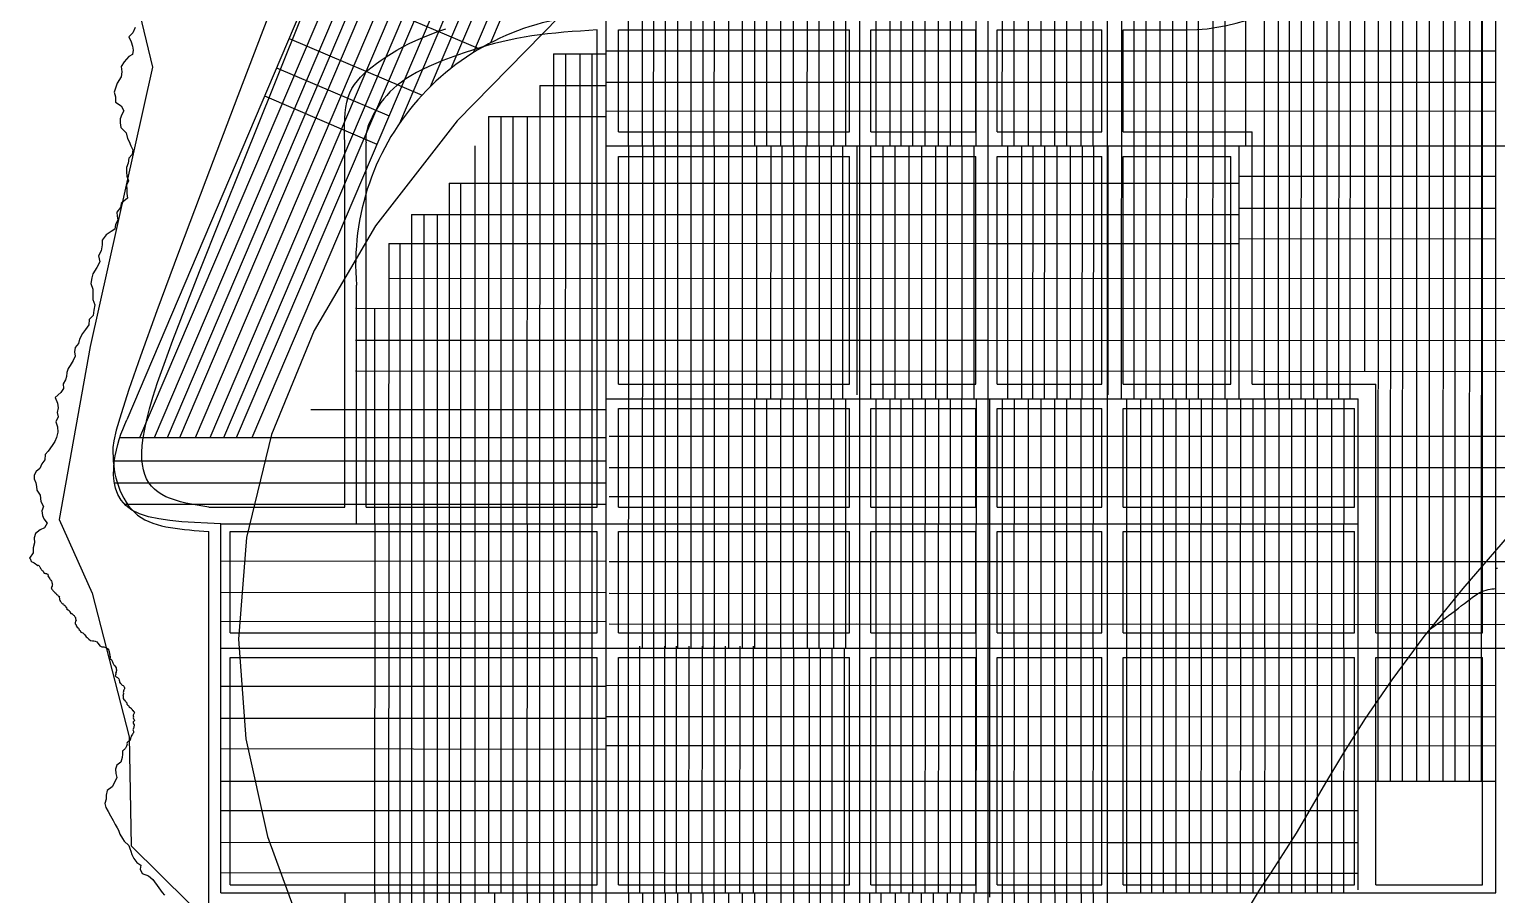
# Model space of a CAD drawing. Extents: x -15732 to 10897, y -24868 to 16165.
# Drawn here: x -9923 to -2354, y -7337 to -2876 of the extents above; entities that cross this region are included whole.
import ezdxf

# ---------------------------------------------------------------- set-up
doc = ezdxf.new("R2010")
doc.units = 0
doc.header["$MEASUREMENT"] = 0
for name, color, linetype in [('COASTLINE', 7, 'CONTINUOUS'), ('HIGHWAY', 7, 'CONTINUOUS'), ('STREETS-SPRAWL', 7, 'CONTINUOUS'), ('STREETS-SPRAWL-12M', 7, 'CONTINUOUS'), ('STREETS-SPRAWL-20M', 7, 'CONTINUOUS'), ('SUBURBS', 7, 'CONTINUOUS')]:
    doc.layers.add(name, color=color, linetype=linetype)

msp = doc.modelspace()

# ---------------------------------------------------------------- linework, layer by layer
at = {"layer": 'COASTLINE', "color": 7, "linetype": 'CONTINUOUS'}
msp.add_lwpolyline([(-9376.5, -2866.3), (-9389.3, -2894.2), (-9409.3, -2914.2), (-9397.6, -2940.4), (-9391.3, -2962.6), (-9388, -2984.3), (-9391.6, -3005.9), (-9410.4, -3016.5), (-9433.1, -3043.3), (-9449.1, -3067.9), (-9445.1, -3095.3), (-9448.7, -3121.2), (-9469.9, -3154), (-9479, -3178.8), (-9485.9, -3199.5), (-9478.9, -3224.5), (-9478.3, -3252.3), (-9449.1, -3269.8), (-9435, -3296.4), (-9446.7, -3315.8), (-9455.2, -3337.1), (-9455, -3358.5), (-9450.5, -3381.5), (-9423.2, -3409.6), (-9416.6, -3438.4), (-9408.9, -3454.4), (-9399.8, -3475.9), (-9388.5, -3497.3), (-9392.7, -3520.5), (-9410, -3539.9), (-9412.5, -3566.7), (-9421.6, -3588), (-9421.5, -3611.5), (-9420.4, -3632.8), (-9410.9, -3656.3), (-9421.5, -3679), (-9420.7, -3701.7), (-9420.9, -3723.2), (-9416.8, -3745.7), (-9435.7, -3761.3), (-9450, -3774.4), (-9452.1, -3794.7), (-9471.1, -3818.3), (-9470.1, -3839.3), (-9466.3, -3860.4), (-9477.8, -3881.9), (-9482.2, -3905.6), (-9500.4, -3918.2), (-9527.5, -3935), (-9547.4, -3963.2), (-9547.3, -3987.5), (-9553.3, -4018.2), (-9566.1, -4044.2), (-9558.7, -4074.7), (-9574.9, -4104.5), (-9595.2, -4135.9), (-9601.4, -4156.8), (-9605.4, -4186.4), (-9595.6, -4215.7), (-9596.1, -4242.2), (-9595.9, -4268.8), (-9584.6, -4296.4), (-9590.7, -4323.3), (-9593.7, -4352), (-9613.6, -4372.1), (-9616.3, -4398.9), (-9633.4, -4423.3), (-9648.5, -4444.2), (-9664, -4472.7), (-9669.3, -4496.3), (-9687.3, -4515.9), (-9690.3, -4538), (-9686.9, -4560.2), (-9697.5, -4582.5), (-9712.6, -4608.7), (-9722.1, -4625.1), (-9729, -4645.1), (-9730.5, -4664.9), (-9736.6, -4682.1), (-9747.9, -4704.3), (-9747, -4727), (-9761, -4747.7), (-9789.1, -4774.7), (-9778.5, -4803.6), (-9773.5, -4827), (-9779.7, -4850.5), (-9774.2, -4874), (-9786.1, -4899.7), (-9778.4, -4925.5), (-9775.2, -4952.2), (-9782.7, -4980.3), (-9790.8, -5000.1), (-9805.4, -5021.1), (-9825.1, -5051.1), (-9841, -5068.4), (-9843.8, -5094.5), (-9859.2, -5116.2), (-9869, -5139.3), (-9887.7, -5155.5), (-9897.9, -5173.6), (-9898.1, -5193.6), (-9888.8, -5213.9), (-9886.1, -5232.1), (-9884, -5252.1), (-9867.2, -5277.4), (-9864.4, -5310), (-9849.7, -5336.3), (-9857.8, -5358.7), (-9855.3, -5382.4), (-9849, -5400.3), (-9831.1, -5422.5), (-9844.8, -5446), (-9867.4, -5455.6), (-9891, -5474.6), (-9898.1, -5497.5), (-9895.7, -5523.4), (-9902.6, -5548.6), (-9902.6, -5574.8), (-9923, -5601.9), (-9916.4, -5607.7), (-9914.6, -5615.5), (-9909.6, -5620.4), (-9904.6, -5622.8), (-9897.6, -5626), (-9890.5, -5631.3), (-9885.3, -5635.5), (-9879.9, -5639.4), (-9876.3, -5638.9), (-9872.8, -5641.2), (-9870.1, -5644.9), (-9868.8, -5647.4), (-9867.7, -5650.6), (-9864.9, -5655.1), (-9862.4, -5659), (-9859.5, -5663), (-9856.6, -5665.3), (-9854.2, -5667.6), (-9852.4, -5670.2), (-9850.4, -5672.3), (-9850, -5674.3), (-9848.7, -5675.7), (-9847.7, -5677.4), (-9846, -5679.1), (-9843.6, -5680.1), (-9840.5, -5681.1), (-9837.8, -5681.5), (-9834.9, -5681.6), (-9832.7, -5682.4), (-9830, -5683.3), (-9828.1, -5685.9), (-9826.7, -5688.2), (-9827.1, -5693.1), (-9823.4, -5698.3), (-9821.3, -5703.5), (-9817.4, -5708.7), (-9816.3, -5712.1), (-9812.8, -5715.9), (-9808.8, -5720.7), (-9807.3, -5724.4), (-9807, -5728.3), (-9805.4, -5732.7), (-9805.3, -5736.7), (-9803.5, -5740.4), (-9805.2, -5743.6), (-9805.6, -5747.1), (-9808.6, -5751.1), (-9810.3, -5755.1), (-9808.9, -5757.7), (-9808, -5759.6), (-9806.6, -5762.2), (-9804.4, -5763.9), (-9803.3, -5765.8), (-9801.8, -5768.4), (-9799.9, -5770.5), (-9796.4, -5774.3), (-9791.4, -5779.2), (-9787, -5782.3), (-9782.3, -5788.7), (-9777.3, -5792.1), (-9776, -5795), (-9773.3, -5797.3), (-9770.1, -5798.8), (-9767.9, -5799.8), (-9768.3, -5802.6), (-9768.3, -5805.4), (-9767.4, -5808.2), (-9767.8, -5810.9), (-9767.2, -5813.7), (-9766.7, -5816.7), (-9764.5, -5819.7), (-9764, -5822.2), (-9763.2, -5824.2), (-9762, -5826.2), (-9758.9, -5829.4), (-9757.1, -5832.8), (-9755.2, -5834.5), (-9753.6, -5836.2), (-9751.6, -5837.2), (-9749, -5837.8), (-9747.3, -5840.2), (-9744.8, -5842.4), (-9740.4, -5846.5), (-9736, -5850.4), (-9734.5, -5854), (-9731, -5856.9), (-9729.9, -5860.5), (-9731.2, -5864.2), (-9723.5, -5868.9), (-9717.3, -5872.4), (-9714.8, -5879.4), (-9708.6, -5886.9), (-9704, -5887.9), (-9698.7, -5892.5), (-9694.5, -5895.7), (-9691.8, -5897.8), (-9687.9, -5904.7), (-9684.3, -5908.9), (-9684.3, -5914.9), (-9681.6, -5921.3), (-9685, -5927.2), (-9686.4, -5933.9), (-9685.8, -5939.9), (-9681.9, -5946.5), (-9680.7, -5951.6), (-9676.1, -5958.1), (-9669.9, -5963.7), (-9666.2, -5971.5), (-9661.3, -5975.7), (-9656.6, -5983.1), (-9646.9, -5986.7), (-9637, -5997.6), (-9632.7, -6003.4), (-9629.1, -6007), (-9624.6, -6011.7), (-9616.2, -6020.5), (-9606.7, -6027.4), (-9597.8, -6028.9), (-9590.7, -6028.7), (-9583, -6030.3), (-9574.1, -6034.2), (-9568.9, -6040.9), (-9562.3, -6048.5), (-9559.2, -6054.8), (-9549.4, -6059), (-9539, -6059.9), (-9530.8, -6062.2), (-9520.3, -6068.6), (-9516.7, -6072.2), (-9513.8, -6074.6), (-9514, -6078.5), (-9511.4, -6083.1), (-9510.9, -6087.2), (-9509.8, -6090.6), (-9510, -6094.9), (-9508.4, -6099), (-9509.4, -6104.2), (-9506.9, -6109.4), (-9505.8, -6114.8), (-9508.1, -6119.9), (-9502.3, -6122.4), (-9498.2, -6128.2), (-9495.5, -6132.5), (-9493.4, -6137.4), (-9493.1, -6141.1), (-9491.4, -6145.5), (-9489.6, -6149.1), (-9486.8, -6151.8), (-9481.9, -6158), (-9477.8, -6162.4), (-9474.4, -6166.8), (-9474.8, -6172.1), (-9472.9, -6177.1), (-9472.6, -6181.5), (-9475.2, -6186.5), (-9475.8, -6190.6), (-9477.7, -6195.4), (-9476.1, -6200.2), (-9478.1, -6205.1), (-9480, -6208.8), (-9475.3, -6213.8), (-9467.6, -6218.2), (-9465.3, -6220.8), (-9461.2, -6224.2), (-9460.3, -6230.4), (-9457.6, -6235.8), (-9457.3, -6241.1), (-9454.7, -6245.9), (-9451.5, -6248.7), (-9449.3, -6252.5), (-9444.7, -6257.4), (-9438.8, -6259.1), (-9435.9, -6261.8), (-9433.3, -6266.3), (-9432.7, -6270.7), (-9431.7, -6275.2), (-9434.5, -6278.5), (-9436.2, -6281.5), (-9437.5, -6285.4), (-9438.1, -6289.5), (-9438.4, -6294), (-9437.7, -6298.3), (-9438.1, -6302.3), (-9440.3, -6307.3), (-9439.4, -6312), (-9438.7, -6316.5), (-9438.7, -6321.1), (-9438.6, -6325.7), (-9436.4, -6331.4), (-9430.9, -6335.1), (-9429.6, -6337.9), (-9427.3, -6340.2), (-9424.6, -6343.5), (-9420.9, -6347.2), (-9420.8, -6351.4), (-9420.1, -6355.4), (-9416.8, -6359.1), (-9411, -6362.5), (-9407.6, -6368.9), (-9401.2, -6373), (-9398.3, -6375.6), (-9395.7, -6379.4), (-9393.3, -6382.7), (-9393.1, -6385.1), (-9388.6, -6388.1), (-9385.3, -6392.4), (-9382.3, -6394.5), (-9380.8, -6397), (-9381.9, -6401.7), (-9383.4, -6405.5), (-9387.1, -6411.4), (-9388.2, -6415.6), (-9386.4, -6420.9), (-9386.8, -6425.8), (-9385.2, -6429.9), (-9382.2, -6433.7), (-9380.8, -6437.7), (-9382.5, -6441.9), (-9386.7, -6446.3), (-9387.2, -6452), (-9385.2, -6457.1), (-9382.7, -6461.7), (-9382.5, -6466), (-9384.2, -6470.8), (-9383.7, -6474.7), (-9384.9, -6478.6), (-9387.2, -6482.9), (-9388.4, -6486.5), (-9387.7, -6490.8), (-9386.2, -6494.5), (-9385.3, -6498.5), (-9386.4, -6502.4), (-9389.3, -6506), (-9390.5, -6509.1), (-9393.5, -6514), (-9398.1, -6519), (-9398.6, -6523), (-9400, -6527.1), (-9400.6, -6530.9), (-9401.8, -6534.2), (-9403, -6540.3), (-9408.5, -6546.3), (-9413.6, -6547.4), (-9419, -6551.9), (-9419.8, -6557.1), (-9417.6, -6561.9), (-9420.8, -6566.2), (-9421.7, -6570.9), (-9423.6, -6575.2), (-9426, -6578.9), (-9427.7, -6581.5), (-9429.6, -6585.3), (-9431.9, -6588.4), (-9435.6, -6591.1), (-9438.5, -6594.1), (-9443.1, -6595.9), (-9442.1, -6613.3), (-9444, -6630.5), (-9450.3, -6654.2), (-9471.7, -6669.3), (-9479.1, -6690.5), (-9476.1, -6711.5), (-9471.2, -6733), (-9482.2, -6755.7), (-9496.6, -6780.8), (-9521.4, -6800.4), (-9526, -6823.4), (-9526.8, -6845.1), (-9534.1, -6866.1), (-9529.2, -6887.2), (-9517.2, -6907.8), (-9504.2, -6931.1), (-9490.1, -6954.7), (-9479.7, -6975.3), (-9469.5, -6992.9), (-9463.4, -7004.8), (-9456.9, -7025.5), (-9442.9, -7047.3), (-9433.6, -7061.6), (-9410.2, -7083.6), (-9405.4, -7099.3), (-9398.9, -7112.6), (-9393.6, -7130.6), (-9384.8, -7150.9), (-9368.7, -7171.1), (-9347.5, -7184.8), (-9350.5, -7206.2), (-9340.7, -7228), (-9308, -7240.6), (-9285.2, -7259.2), (-9255.5, -7301.4), (-9237.6, -7325.2), (-9226.4, -7340)], dxfattribs=at)
at = {"layer": 'HIGHWAY', "color": 250, "linetype": 'CONTINUOUS'}
for p, q in [((-7186.4, -2808.1), (-7716.2, -3348.4)), ((-7716.2, -3348.4), (-8136.8, -3889.4)), ((-8136.8, -3889.4), (-8454.1, -4429)), ((-8454.1, -4429), (-8673.9, -4965.4)), ((-8673.9, -4965.4), (-8802, -5496.4)), ((-8802, -5496.4), (-8844.3, -6019.9)), ((-2527.6, -5758.1), (-2288.1, -5482.5)), ((-2358.4, -5653.4), (-2349.6, -5654)), ((-2727.6, -6006.5), (-2527.6, -5758.1)), ((-2519.7, -5835.1), (-2505.2, -5823.8)), ((-2505.2, -5823.8), (-2491.4, -5813.1)), ((-2491.4, -5813.1), (-2478.2, -5803.2)), ((-2478.2, -5803.2), (-2465.5, -5794.3)), ((-2465.5, -5794.3), (-2453.3, -5786.4)), ((-2453.3, -5786.4), (-2441.6, -5779.7)), ((-2441.6, -5779.7), (-2430.3, -5774.3)), ((-2430.3, -5774.3), (-2419.4, -5770)), ((-2419.4, -5770), (-2408.7, -5766.7)), ((-2408.7, -5766.7), (-2398.4, -5764.3)), ((-2398.4, -5764.3), (-2388.2, -5762.5)), ((-2388.2, -5762.5), (-2378.2, -5761.1)), ((-2378.2, -5761.1), (-2368.3, -5760.1)), ((-2368.3, -5760.1), (-2358.4, -5759.3)), ((-2620.4, -5911.5), (-2602.1, -5898.1)), ((-2602.1, -5898.1), (-2584.4, -5885)), ((-2584.4, -5885), (-2567.1, -5872)), ((-2567.1, -5872), (-2550.6, -5859.4)), ((-2550.6, -5859.4), (-2534.8, -5847)), ((-2534.8, -5847), (-2519.7, -5835.1)), ((-2696.1, -5966.1), (-2676.9, -5952.3)), ((-2676.9, -5952.3), (-2657.9, -5938.6)), ((-2657.9, -5938.6), (-2639, -5925)), ((-2639, -5925), (-2620.4, -5911.5)), ((-8844.3, -6019.9), (-8806.4, -6534)), ((-2893.3, -6229.3), (-2727.6, -6006.5)), ((-3029.9, -6428.1), (-2893.3, -6229.3)), ((-3142.3, -6604.9), (-3029.9, -6428.1)), ((-8806.4, -6534), (-8694.3, -7036.7)), ((-3235.9, -6761.2), (-3142.3, -6604.9)), ((-3315.5, -6898.8), (-3235.9, -6761.2)), ((-3386.4, -7019.4), (-3315.5, -6898.8)), ((-8694.3, -7036.7), (-8515, -7525.5)), ((-3453, -7125.3), (-3386.4, -7019.4)), ((-3516.2, -7221.7), (-3453, -7125.3)), ((-3576.5, -7314.2), (-3516.2, -7221.7)), ((-3634.3, -7408.5), (-3576.5, -7314.2))]:
    msp.add_line(p, q, dxfattribs=at)
at = {"layer": 'STREETS-SPRAWL', "color": 7, "linetype": 'CONTINUOUS'}
for p, q in [((-2426.4, -5988), (-2426.4, -933.2)), ((-8664.9, -2743), (-8847.8, -3218.6)), ((-8664.2, -3172.5), (-8492.5, -2748.2)), ((-7815.1, -2887.7), (-7773.9, -2873.5)), ((-7996.1, -2966.1), (-7963.6, -2949.6)), ((-7963.6, -2949.6), (-7929.3, -2933.4)), ((-7929.3, -2933.4), (-7893, -2917.7)), ((-7893, -2917.7), (-7854.8, -2902.4)), ((-7854.8, -2902.4), (-7815.1, -2887.7)), ((-7522.8, -2949.6), (-7560.5, -2959.8)), ((-7485, -2940), (-7522.8, -2949.6)), ((-7447.1, -2931.3), (-7485, -2940)), ((-7408.8, -2923.4), (-7447.1, -2931.3)), ((-7370, -2916.2), (-7408.8, -2923.4)), ((-7330.6, -2909.9), (-7370, -2916.2)), ((-7290.4, -2904.3), (-7330.6, -2909.9)), ((-7249.4, -2899.4), (-7290.4, -2904.3)), ((-7207.9, -2895.1), (-7249.4, -2899.4)), ((-7165.8, -2891.3), (-7207.9, -2895.1)), ((-7123.3, -2887.9), (-7165.8, -2891.3)), ((-7080.4, -2884.7), (-7123.3, -2887.9)), ((-7037.4, -2881.8), (-7080.4, -2884.7)), ((-6994.3, -2879), (-7037.4, -2881.8)), ((-6994.3, -5338.7), (-6994.3, -2879)), ((-6884.1, -2879), (-5692.3, -2879)), ((-6884.1, -3404.9), (-6884.1, -2879)), ((-5692.3, -3404.9), (-5692.3, -2879)), ((-5582.2, -2879), (-5040.6, -2879)), ((-5582.2, -3404.9), (-5582.2, -2879)), ((-5040.6, -3404.9), (-5040.6, -2879)), ((-4930.5, -2879), (-4390.4, -2879)), ((-4930.5, -3404.9), (-4930.5, -2879)), ((-4390.4, -3404.9), (-4390.4, -2879)), ((-4280.2, -2879), (-4001.6, -2879)), ((-4280.2, -3404.9), (-4280.2, -2879)), ((-8108.3, -3034.6), (-8082.7, -3017.2)), ((-8082.7, -3017.2), (-8055.5, -3000)), ((-8055.5, -3000), (-8026.7, -2982.9)), ((-8026.7, -2982.9), (-7996.1, -2966.1)), ((-7752.5, -3022.7), (-7790.3, -3037.2)), ((-7714.1, -3008.8), (-7752.5, -3022.7)), ((-7675.3, -2995.4), (-7714.1, -3008.8)), ((-7636.7, -2982.8), (-7675.3, -2995.4)), ((-7598.4, -2970.9), (-7636.7, -2982.8)), ((-7560.5, -2959.8), (-7598.4, -2970.9)), ((-8196, -3104.4), (-8176.2, -3086.8)), ((-8176.2, -3086.8), (-8155, -3069.4)), ((-8155, -3069.4), (-8132.4, -3052)), ((-8132.4, -3052), (-8108.3, -3034.6)), ((-7926.2, -3099.1), (-7954.6, -3115.1)), ((-7895.3, -3083.2), (-7926.2, -3099.1)), ((-7862.1, -3067.5), (-7895.3, -3083.2)), ((-7826.9, -3052.2), (-7862.1, -3067.5)), ((-7790.3, -3037.2), (-7826.9, -3052.2)), ((-8815.5, -3548), (-8664.2, -3172.5)), ((-8258.7, -3181), (-8245.7, -3160.4)), ((-8245.7, -3160.4), (-8230.9, -3140.9)), ((-8230.9, -3140.9), (-8214.3, -3122.3)), ((-8214.3, -3122.3), (-8196, -3104.4)), ((-8025.4, -3164.5), (-8045, -3181.6)), ((-8003.9, -3147.8), (-8025.4, -3164.5)), ((-7980.4, -3131.3), (-8003.9, -3147.8)), ((-7954.6, -3115.1), (-7980.4, -3131.3)), ((-8847.8, -3218.6), (-9013.1, -3652.8)), ((-8290.6, -3278.8), (-8285.6, -3251.9)), ((-8285.6, -3251.9), (-8278.7, -3226.6)), ((-8278.7, -3226.6), (-8269.7, -3203)), ((-8269.7, -3203), (-8258.7, -3181)), ((-8109.3, -3253.8), (-8122.5, -3272.8)), ((-8095, -3235.1), (-8109.3, -3253.8)), ((-8079.6, -3216.8), (-8095, -3235.1)), ((-8063, -3199), (-8079.6, -3216.8)), ((-8045, -3181.6), (-8063, -3199)), ((-8296.1, -3336.5), (-8294, -3307.1)), ((-8294, -3307.1), (-8290.6, -3278.8)), ((-8155.4, -3328.7), (-8163.9, -3346.2)), ((-8145.7, -3310.5), (-8155.4, -3328.7)), ((-8134.7, -3291.8), (-8145.7, -3310.5)), ((-8122.5, -3272.8), (-8134.7, -3291.8)), ((-8297.2, -3397.9), (-8297, -3366.9)), ((-8296.8, -3429.4), (-8297.2, -3397.9)), ((-8297, -3366.9), (-8296.1, -3336.5)), ((-8184.1, -3403.9), (-8186.1, -3415.2)), ((-8181.1, -3391.5), (-8184.1, -3403.9)), ((-8176.8, -3377.8), (-8181.1, -3391.5)), ((-8171, -3362.6), (-8176.8, -3377.8)), ((-8163.9, -3346.2), (-8171, -3362.6)), ((-6884.1, -3404.9), (-5692.3, -3404.9)), ((-5582.2, -3404.9), (-5040.6, -3404.9)), ((-4930.5, -3404.9), (-4390.4, -3404.9)), ((-4280.2, -3404.9), (-3615.7, -3404.9)), ((-3615.7, -4704.7), (-3615.7, -3404.9)), ((-8296.2, -3461.2), (-8296.8, -3429.4)), ((-8296.2, -5338.7), (-8296.2, -3461.2)), ((-8187.2, -3425.5), (-8187.5, -3435.1)), ((-8187.5, -3435.1), (-8187.3, -3444.1)), ((-8187.3, -3444.1), (-8186.7, -3452.7)), ((-8186.1, -3415.2), (-8187.2, -3425.5)), ((-8186.7, -3452.7), (-8186, -3461.2)), ((-8186, -5338.7), (-8186, -3461.2)), ((-8940.9, -3861.2), (-8815.5, -3548)), ((-6884.1, -3531.3), (-5692.3, -3531.3)), ((-6884.1, -4704.7), (-6884.1, -3531.3)), ((-5692.3, -4704.7), (-5692.3, -3531.3)), ((-5582.2, -3531.3), (-5040.6, -3531.3)), ((-5582.2, -4704.7), (-5582.2, -3531.3)), ((-5040.6, -4704.7), (-5040.6, -3531.3)), ((-4930.5, -3531.3), (-4390.4, -3531.3)), ((-4930.5, -4704.7), (-4930.5, -3531.3)), ((-4390.4, -4704.7), (-4390.4, -3531.3)), ((-4280.2, -3531.3), (-3725.8, -3531.3)), ((-4280.2, -4704.7), (-4280.2, -3531.3)), ((-3725.8, -4704.7), (-3725.8, -3531.3)), ((-9013.1, -3652.8), (-9153.8, -4027.2)), ((-9041.9, -4115.6), (-8940.9, -3861.2)), ((-9153.8, -4027.2), (-9265.1, -4328)), ((-9121.4, -4318.9), (-9041.9, -4115.6)), ((-9265.1, -4328), (-9348.9, -4560.1)), ((-9182.4, -4478.5), (-9121.4, -4318.9)), ((-9228.1, -4602.2), (-9182.4, -4478.5)), ((-9348.9, -4560.1), (-9409.2, -4733.4)), ((-9261.4, -4697.5), (-9228.1, -4602.2)), ((-9409.2, -4733.4), (-9449.8, -4857.5)), ((-9285.4, -4771.9), (-9261.4, -4697.5)), ((-6884.1, -4704.7), (-5692.3, -4704.7)), ((-5582.2, -4704.7), (-5040.6, -4704.7)), ((-4930.5, -4704.7), (-4390.4, -4704.7)), ((-4280.2, -4704.7), (-3725.8, -4704.7)), ((-3615.7, -4704.7), (-2976.9, -4704.7)), ((-2976.9, -5988), (-2976.9, -4704.7)), ((-9317, -4887.7), (-9303.1, -4833.2)), ((-9303.1, -4833.2), (-9285.4, -4771.9)), ((-6884.1, -4831), (-5692.3, -4831)), ((-6884.1, -5338.7), (-6884.1, -4831)), ((-5692.3, -5338.7), (-5692.3, -4831)), ((-5582.2, -4831), (-5040.6, -4831)), ((-5582.2, -5338.7), (-5582.2, -4831)), ((-5040.6, -5338.7), (-5040.6, -4831)), ((-4930.5, -4831), (-4390.4, -4831)), ((-4930.5, -5338.7), (-4930.5, -4831)), ((-4390.4, -5338.7), (-4390.4, -4831)), ((-4280.2, -4831), (-3087, -4831)), ((-4280.2, -5338.7), (-4280.2, -4831)), ((-3087, -5338.7), (-3087, -4831)), ((-9449.8, -4857.5), (-9474.6, -4942.1)), ((-9327.8, -4937), (-9317, -4887.7)), ((-9474.6, -4942.1), (-9487.3, -4997.2)), ((-9340.6, -5021.6), (-9335.6, -4981.5)), ((-9335.6, -4981.5), (-9327.8, -4937)), ((-9491.9, -5032.2), (-9492.1, -5057.1)), ((-9492.1, -5057.1), (-9491.2, -5079.9)), ((-9487.3, -4997.2), (-9491.9, -5032.2)), ((-9342.8, -5057.8), (-9340.6, -5021.6)), ((-9342.5, -5090.4), (-9342.8, -5057.8)), ((-9491.2, -5079.9), (-9489.8, -5102.3)), ((-9489.8, -5102.3), (-9487.7, -5124.3)), ((-9487.7, -5124.3), (-9484.9, -5146)), ((-9484.9, -5146), (-9481.2, -5167.5)), ((-9339.7, -5119.9), (-9342.5, -5090.4)), ((-9334.6, -5146.6), (-9339.7, -5119.9)), ((-9327.3, -5171), (-9334.6, -5146.6)), ((-9481.2, -5167.5), (-9476.5, -5188.9)), ((-9476.5, -5188.9), (-9470.8, -5210.1)), ((-9470.8, -5210.1), (-9463.9, -5231.2)), ((-9317.8, -5193.1), (-9327.3, -5171)), ((-9306.3, -5213.2), (-9317.8, -5193.1)), ((-9292.6, -5231.2), (-9306.3, -5213.2)), ((-9463.9, -5231.2), (-9455.8, -5252.3)), ((-9455.8, -5252.3), (-9446.5, -5273.2)), ((-9446.5, -5273.2), (-9435.9, -5293.6)), ((-9435.9, -5293.6), (-9424.1, -5313.3)), ((-9277, -5247.3), (-9292.6, -5231.2)), ((-9259.3, -5261.7), (-9277, -5247.3)), ((-9239.7, -5274.4), (-9259.3, -5261.7)), ((-9218.1, -5285.6), (-9239.7, -5274.4)), ((-9194.6, -5295.4), (-9218.1, -5285.6)), ((-9169.5, -5303.9), (-9194.6, -5295.4)), ((-9424.1, -5313.3), (-9411.1, -5332.1)), ((-9411.1, -5332.1), (-9396.8, -5349.7)), ((-9396.8, -5349.7), (-9381.2, -5365.9)), ((-9381.2, -5365.9), (-9364.4, -5380.5)), ((-9143, -5311.3), (-9169.5, -5303.9)), ((-9115.3, -5317.9), (-9143, -5311.3)), ((-9086.6, -5323.7), (-9115.3, -5317.9)), ((-9057.2, -5329), (-9086.6, -5323.7)), ((-9027.3, -5333.9), (-9057.2, -5329)), ((-8997.2, -5338.7), (-9027.3, -5333.9)), ((-8997.2, -5338.7), (-8296.2, -5338.7)), ((-8186, -5338.7), (-6994.3, -5338.7)), ((-6884.1, -5338.7), (-5692.3, -5338.7)), ((-5582.2, -5338.7), (-5040.6, -5338.7)), ((-4930.5, -5338.7), (-4390.4, -5338.7)), ((-4280.2, -5338.7), (-3087, -5338.7)), ((-9364.4, -5380.5), (-9346.4, -5393.3)), ((-9346.4, -5393.3), (-9327.3, -5404.3)), ((-9327.3, -5404.3), (-9307.1, -5413.9)), ((-9307.1, -5413.9), (-9286, -5422)), ((-9286, -5422), (-9264.1, -5429)), ((-9264.1, -5429), (-9241.6, -5434.9)), ((-9241.6, -5434.9), (-9218.5, -5440)), ((-9218.5, -5440), (-9194.9, -5444.3)), ((-9194.9, -5444.3), (-9170.9, -5448.1)), ((-9170.9, -5448.1), (-9146.7, -5451.4)), ((-9146.7, -5451.4), (-9122.2, -5454.3)), ((-9122.2, -5454.3), (-9097.4, -5456.8)), ((-9097.4, -5456.8), (-9072.5, -5459.1)), ((-9072.5, -5459.1), (-9047.5, -5461.2)), ((-9047.5, -5461.2), (-9022.4, -5463.1)), ((-9022.4, -5463.1), (-8997.2, -5465)), ((-8997.2, -7412.5), (-8997.2, -5465)), ((-8887, -5465), (-6994.3, -5465)), ((-8887, -5988), (-8887, -5465)), ((-6994.3, -5988), (-6994.3, -5465)), ((-6884.1, -5465), (-5692.3, -5465)), ((-6884.1, -5988), (-6884.1, -5465)), ((-5692.3, -5988), (-5692.3, -5465)), ((-5582.2, -5465), (-5040.6, -5465)), ((-5582.2, -5988), (-5582.2, -5465)), ((-5040.6, -5988), (-5040.6, -5465)), ((-4930.5, -5465), (-4390.4, -5465)), ((-4930.5, -5988), (-4930.5, -5465)), ((-4390.4, -5988), (-4390.4, -5465)), ((-4280.2, -5465), (-3087, -5465)), ((-4280.2, -5988), (-4280.2, -5465)), ((-3087, -5988), (-3087, -5465)), ((-8887, -5988), (-6994.3, -5988)), ((-6884.1, -5988), (-5692.3, -5988)), ((-5582.2, -5988), (-5040.6, -5988)), ((-4930.5, -5988), (-4390.4, -5988)), ((-4280.2, -5988), (-3087, -5988)), ((-2976.9, -5988), (-2426.4, -5988)), ((-8887, -6114.3), (-6994.3, -6114.3)), ((-8887, -7286.2), (-8887, -6114.3)), ((-6994.3, -7286.2), (-6994.3, -6114.3)), ((-6884.1, -6114.3), (-5692.3, -6114.3)), ((-6884.1, -7286.2), (-6884.1, -6114.3)), ((-5692.3, -7286.2), (-5692.3, -6114.3)), ((-5582.2, -6114.3), (-5040.6, -6114.3)), ((-5582.2, -7286.2), (-5582.2, -6114.3)), ((-5040.6, -7286.2), (-5040.6, -6114.3)), ((-4930.5, -6114.3), (-4390.4, -6114.3)), ((-4930.5, -7286.2), (-4930.5, -6114.3)), ((-4390.4, -7286.2), (-4390.4, -6114.3)), ((-4280.2, -6114.3), (-3087, -6114.3)), ((-4280.2, -7286.2), (-4280.2, -6114.3)), ((-3087, -7286.2), (-3087, -6114.3)), ((-2976.9, -6114.3), (-2426.4, -6114.3)), ((-2976.9, -7286.2), (-2976.9, -6114.3)), ((-2426.4, -7286.2), (-2426.4, -6114.3)), ((-8887, -7286.2), (-6994.3, -7286.2)), ((-6884.1, -7286.2), (-5692.3, -7286.2)), ((-5582.2, -7286.2), (-5040.6, -7286.2)), ((-4930.5, -7286.2), (-4390.4, -7286.2)), ((-4280.2, -7286.2), (-3087, -7286.2)), ((-2976.9, -7286.2), (-2426.4, -7286.2))]:
    msp.add_line(p, q, dxfattribs=at)
msp.add_arc((-3966.5, -1840.9), 1038.7, 268.06331, 358.34052, dxfattribs=at)
at = {"layer": 'STREETS-SPRAWL-12M', "color": 253, "linetype": 'CONTINUOUS'}
for p, q in [((-3422, 3358), (-3424.4, -4781.6)), ((-3479, 3276.5), (-3481.3, -4781.6)), ((-3647.7, -3476.9), (-3645.8, 3038)), ((-3754.7, 2882.3), (-3756.9, -4781.6)), ((-3816.7, 2793.5), (-3819, -4781.6)), ((-3891.6, 2686.4), (-3893.8, -4781.6)), ((-3952.9, 2598.8), (-3955.1, -4781.6)), ((-4024.1, 2497), (-4026.2, -4781.6)), ((-4089.2, 2403.9), (-4091.3, -4781.6)), ((-4162.3, 2299.4), (-4164.4, -4781.6)), ((-4223.9, 2211.4), (-4225.9, -4781.6)), ((-4288, 2119.6), (-4290.1, -4781.6)), ((-6833.3, -1512.3), (-6833.9, -3476.9)), ((-6760.6, -1512.3), (-6761.2, -3476.9)), ((-6703.7, -1512.3), (-6704.3, -3476.9)), ((-6643.5, -1512.3), (-6644, -3476.9)), ((-6579.3, -1512.3), (-6579.9, -3476.9)), ((-6510.6, -1512.3), (-6511.2, -3476.9)), ((-6449.1, -1512.3), (-6449.6, -3476.9)), ((-6390.8, -1512.3), (-6391.4, -3476.9)), ((-6316.2, -1512.3), (-6316.8, -3476.9)), ((-6246.1, -1512.3), (-6246.7, -3476.9)), ((-6182, -1512.3), (-6182.6, -3476.9)), ((-6120.5, -1512.3), (-6121, -3476.9)), ((-6047.4, -1512.3), (-6048, -3476.9)), ((-5982.3, -1512.3), (-5982.9, -3476.9)), ((-5911.1, -1512.3), (-5911.7, -3476.9)), ((-5849.9, -1512.3), (-5850.5, -3476.9)), ((-5775, -1512.3), (-5775.6, -3476.9)), ((-5713, -1512.3), (-5713.6, -3476.9)), ((-5556.5, -1512.3), (-5557.1, -3476.9)), ((-5483.9, -1512.3), (-5484.5, -3476.9)), ((-5426.9, -1512.3), (-5427.5, -3476.9)), ((-5366.7, -1512.3), (-5367.3, -3476.9)), ((-5302.6, -1512.3), (-5303.1, -3476.9)), ((-5233.8, -1512.3), (-5234.4, -3476.9)), ((-5172.3, -1512.3), (-5172.9, -3476.9)), ((-5114, -1512.3), (-5114.6, -3476.9)), ((-5039.4, -1512.3), (-5040, -3476.9)), ((-4905.2, -1512.3), (-4905.8, -3476.9)), ((-4843.7, -1512.3), (-4844.3, -3476.9)), ((-4770.6, -1512.3), (-4771.2, -3476.9)), ((-4705.5, -1512.3), (-4706.1, -3476.9)), ((-4634.4, -1512.3), (-4635, -3476.9)), ((-4573.1, -1512.3), (-4573.7, -3476.9)), ((-4498.3, -1512.3), (-4498.8, -3476.9)), ((-4436.2, -1512.3), (-4436.8, -3476.9)), ((-8152.3, -2164.1), (-9354.2, -4982)), ((-8077.6, -2164.1), (-9279.4, -4982)), ((-8010.7, -2164.1), (-9212.6, -4982)), ((-7947.3, -2164.1), (-9149.2, -4982)), ((-7866.2, -2164.1), (-9068.1, -4982)), ((-7790, -2164.1), (-8991.9, -4982)), ((-7720.3, -2164.1), (-8922.2, -4982)), ((-7653.4, -2164.1), (-8855.3, -4982)), ((-7574, -2164.1), (-8775.9, -4982)), ((-7503.2, -2164.1), (-8013.8, -3361.3)), ((-7425.8, -2164.1), (-7856, -3172.6)), ((-7359.3, -2164.1), (-7749.2, -3078.2)), ((-7277.9, -2164.1), (-7632.9, -2996.4)), ((-7210.4, -2164.1), (-7543.8, -2945.7)), ((-3552.7, -2330.3), (-3553.4, -4781.6)), ((-3362.9, -2404.2), (-3363.6, -4781.6)), ((-3298.8, -2429.2), (-3299.5, -4781.6)), ((-3230, -2456), (-3230.7, -4781.6)), ((-3168.5, -2479.9), (-3169.2, -4781.6)), ((-3110.3, -2502.6), (-3110.9, -4781.6)), ((-3035.6, -2531.7), (-3036.3, -4638.7)), ((-2965.6, -2559), (-2966.8, -6752)), ((-8451.8, -2614.7), (-7601.4, -2977.4)), ((-2901.5, -2583.9), (-2902.7, -6752)), ((-2839.9, -2607.9), (-2841.2, -6752)), ((-2766.9, -2636.4), (-2768.1, -6752)), ((-2701.8, -2661.7), (-2703, -6752)), ((-2630.6, -2689.4), (-2631.8, -6752)), ((-2569.4, -2713.3), (-2570.6, -6752)), ((-2494.6, -2742.4), (-2495.7, -6752)), ((-2432.5, -2766.6), (-2433.7, -6752)), ((-8583.1, -2922.9), (-7897.4, -3215.3)), ((-7219.3, -3001.8), (-7220, -5425.2)), ((-7219.7, -3001.8), (-6947.2, -3001.9)), ((-7158, -3001.8), (-7158.7, -5425.2)), ((-7083.2, -3001.8), (-7083.9, -5425.2)), ((-7021.1, -3001.8), (-7021.9, -5425.2)), ((-6947.2, -2986.3), (-2358.4, -2987.6)), ((-8647.5, -3074.1), (-8067.6, -3321.5)), ((-7290.5, -3166.2), (-7291.2, -5425.2)), ((-7290.5, -3166.2), (-6947.2, -3166.3)), ((-6947.2, -3147.7), (-2358.4, -3149)), ((-8709.5, -3219.6), (-8129.9, -3467.4)), ((-7554.4, -3324.6), (-7555, -5425.2)), ((-7554.4, -3324.6), (-6947.2, -3325.2)), ((-7490.2, -3324.7), (-7490.8, -5425.2)), ((-7428.7, -3324.7), (-7429.3, -5425.2)), ((-7355.6, -3324.8), (-7356.3, -5425.2)), ((-6947.2, -3296.9), (-2358.4, -3298.2)), ((-7624.5, -3476.9), (-7625, -5425.2)), ((-6832.9, -3476.9), (-6834.1, -7328)), ((-6760.3, -3476.9), (-6761, -6065.8)), ((-6703.3, -3476.9), (-6704.1, -6065.8)), ((-6643.1, -3476.9), (-6643.9, -6065.8)), ((-6578.9, -3476.9), (-6579.7, -6065.8)), ((-6510.2, -3476.9), (-6511, -6065.8)), ((-6448.7, -3476.9), (-6449.4, -6065.8)), ((-6390.4, -3476.9), (-6391.2, -6065.8)), ((-6315.8, -3476.9), (-6316.6, -6065.8)), ((-6245.8, -3476.9), (-6246.5, -6065.8)), ((-6171.3, -3476.9), (-6171.7, -4781.6)), ((-6098.6, -3476.9), (-6099, -4781.6)), ((-6041.7, -3476.9), (-6042.1, -4781.6)), ((-5981.5, -3476.9), (-5981.8, -4781.6)), ((-5917.3, -3476.9), (-5917.7, -4781.6)), ((-5848.6, -3476.9), (-5849, -4781.6)), ((-5787, -3476.9), (-5787.4, -4781.6)), ((-5728.8, -3476.9), (-5729.2, -4781.6)), ((-5654.2, -3476.9), (-5654.5, -4761.1)), ((-5584.1, -3476.9), (-5584.5, -4781.6)), ((-5520, -3476.9), (-5520.3, -4781.6)), ((-5458.4, -3476.9), (-5458.8, -4781.6)), ((-5385.4, -3476.9), (-5385.8, -4781.6)), ((-5320.3, -3476.9), (-5320.7, -4781.6)), ((-5249.1, -3476.9), (-5249.5, -4781.6)), ((-5187.9, -3476.9), (-5188.3, -4781.6)), ((-5113, -3476.9), (-5113.4, -4781.6)), ((-5051, -3476.9), (-5051.4, -4781.6)), ((-4876.9, -3476.9), (-4877.2, -4781.6)), ((-4804.2, -3476.9), (-4804.6, -4781.6)), ((-4747.2, -3476.9), (-4747.6, -4781.6)), ((-4687, -3476.9), (-4687.4, -4781.6)), ((-4622.9, -3476.9), (-4623.3, -4781.6)), ((-4554.1, -3476.9), (-4554.5, -4781.6)), ((-4492.6, -3476.9), (-4493, -4781.6)), ((-4434.4, -3476.9), (-4434.7, -4781.6)), ((-4359.7, -3476.9), (-4360.1, -4761.1)), ((-3682.4, -3476.9), (-451.7, -3476.9)), ((-3682.4, -3632.8), (-2358.4, -3633.2)), ((-7757.4, -3668.9), (-7757.9, -5425.2)), ((-7757.4, -3668.9), (-6947.2, -3669.1)), ((-7699.1, -3668.9), (-7699.7, -5425.2)), ((-6947.2, -3668.5), (-4976.9, -3669.1)), ((-4975.6, -3668.7), (-3682.4, -3669.1)), ((-7951.9, -3830.2), (-7952.3, -5425.2)), ((-7951.9, -3830.2), (-6947.2, -3830.5)), ((-7887.7, -3830.2), (-7888.2, -5425.2)), ((-7819, -3830.2), (-7819.4, -5425.2)), ((-6947.2, -3829.9), (-4976.9, -3830.5)), ((-4975.6, -3830.1), (-3682.4, -3830.5)), ((-3682.4, -3797.3), (-2358.4, -3797.7)), ((-8069.1, -3979.4), (-8069.5, -5425.2)), ((-8069.1, -3979.4), (-6947.2, -3979.7)), ((-8012.1, -3979.4), (-8012.6, -5425.2)), ((-6947.2, -3979.1), (-4976.9, -3979.7)), ((-4975.6, -3979.3), (-3682.4, -3979.7)), ((-3682.4, -3955.2), (-2358.4, -3956.6)), ((-8069.1, -4158.7), (-1156.2, -4160.8)), ((-6947.2, -4314.1), (-4976.9, -4314.7)), ((-8240.3, -4314.3), (-6947.2, -4314.7)), ((-8141.8, -4314.4), (-8142.2, -5425.2)), ((-4975.6, -4314.3), (-1315.5, -4315.4)), ((-8240.3, -4478.8), (-6947.2, -4479.2)), ((-6947.2, -4478.6), (-4976.9, -4479.2)), ((-4975.6, -4478.8), (-1484.8, -4479.8)), ((-8240.3, -4636.7), (-6947.2, -4638.1)), ((-6947.2, -4636), (-4976.9, -4638.1)), ((-4975.6, -4636.7), (-1755.7, -4640)), ((-6947.2, -4836.8), (-8471.7, -4836.8)), ((-6182, -4781.6), (-6182.4, -6065.8)), ((-6120.5, -4781.6), (-6120.8, -6065.8)), ((-6047.4, -4781.6), (-6047.8, -6065.8)), ((-5982.3, -4781.6), (-5982.7, -6065.8)), ((-5911.1, -4781.6), (-5911.5, -6065.8)), ((-5849.9, -4781.6), (-5850.3, -6065.8)), ((-5775, -4781.6), (-5775.4, -6065.8)), ((-5713, -4781.6), (-5713.4, -6065.8)), ((-5556.5, -4781.6), (-5556.9, -6065.8)), ((-5483.9, -4781.6), (-5484.3, -6065.8)), ((-5426.9, -4781.6), (-5427.3, -6065.8)), ((-5366.7, -4781.6), (-5367.1, -6065.8)), ((-5302.6, -4781.6), (-5302.9, -6065.8)), ((-5233.8, -4781.6), (-5234.2, -6065.8)), ((-5172.3, -4781.6), (-5172.7, -6065.8)), ((-5114, -4781.6), (-5114.4, -6065.8)), ((-5039.4, -4781.6), (-5039.8, -6065.8)), ((-4969.4, -4781.6), (-4969.8, -6065.8)), ((-4905.2, -4781.6), (-4905.6, -6065.8)), ((-4843.7, -4781.6), (-4844.1, -6065.8)), ((-4770.6, -4781.6), (-4771, -6065.8)), ((-4705.5, -4781.6), (-4705.9, -6065.8)), ((-4634.4, -4781.6), (-4634.8, -6065.8)), ((-4573.1, -4781.6), (-4573.5, -6065.8)), ((-4498.3, -4781.6), (-4498.6, -6065.8)), ((-4436.2, -4781.6), (-4436.6, -6065.8)), ((-4263.4, -4781.6), (-4263.7, -6065.8)), ((-4190.7, -4781.6), (-4191.1, -6065.8)), ((-4133.8, -4781.6), (-4134.1, -6065.8)), ((-4073.5, -4781.6), (-4073.9, -6065.8)), ((-4009.4, -4781.6), (-4009.8, -6065.8)), ((-3940.7, -4781.6), (-3941, -6065.8)), ((-3879.1, -4781.6), (-3879.5, -6065.8)), ((-3820.9, -4781.6), (-3821.2, -6065.8)), ((-3746.2, -4781.6), (-3746.6, -6065.8)), ((-3676.2, -4781.6), (-3676.6, -6065.8)), ((-3612.1, -4781.6), (-3612.4, -6065.8)), ((-3550.5, -4781.6), (-3550.9, -6065.8)), ((-3477.5, -4781.6), (-3477.8, -6065.8)), ((-3412.4, -4781.6), (-3412.7, -6065.8)), ((-3341.2, -4781.6), (-3341.6, -6065.8)), ((-3280, -4781.6), (-3280.3, -6065.8)), ((-3205.1, -4781.6), (-3205.5, -6065.8)), ((-3143.1, -4781.6), (-3143.4, -6065.8)), ((-6947.2, -4982), (-9456.6, -4982)), ((-6932.1, -4973.4), (-5638.9, -4973.7)), ((-5655.3, -4973.4), (-4362.1, -4973.7)), ((-4362.1, -4973.4), (-1755.7, -4974.1)), ((-6947.2, -5102.4), (-9484.4, -5102.4)), ((-6932.1, -5134.8), (-5638.9, -5135.1)), ((-5655.3, -5134.8), (-4362.1, -5135.1)), ((-4362.1, -5134.8), (-1755.7, -5135.5)), ((-6947.2, -5216.2), (-9484.2, -5216.2)), ((-6932.1, -5284), (-5638.9, -5284.4)), ((-5655.3, -5284), (-4362.1, -5284.4)), ((-4362.1, -5284), (-1755.7, -5284.7)), ((-6947.2, -5325.6), (-9431.4, -5325.6)), ((-8141.6, -5425.2), (-8142.1, -7328)), ((-8068.9, -5425.2), (-8069.5, -7328)), ((-8012, -5425.2), (-8012.5, -7328)), ((-7951.8, -5425.2), (-7952.3, -7328)), ((-7887.6, -5425.2), (-7888.2, -7328)), ((-7818.9, -5425.2), (-7819.4, -7328)), ((-7757.3, -5425.2), (-7757.9, -7328)), ((-7699.1, -5425.2), (-7699.6, -7328)), ((-7624.5, -5425.2), (-7625, -7328)), ((-7554.4, -5425.2), (-7555, -7328)), ((-7490.3, -5425.2), (-7490.8, -7328)), ((-7428.7, -5425.2), (-7429.3, -7328)), ((-7355.7, -5425.2), (-7356.2, -7328)), ((-7290.6, -5425.2), (-7291.1, -7328)), ((-7219.4, -5425.2), (-7220, -7328)), ((-7158.2, -5425.2), (-7158.7, -7328)), ((-7083.3, -5425.2), (-7083.9, -7328)), ((-7021.3, -5425.2), (-7021.8, -7328)), ((-8935.4, -5616.7), (-6947.2, -5617.3)), ((-6932.1, -5619), (-5638.9, -5619.3)), ((-5655.3, -5619), (-4362.1, -5619.3)), ((-4362.1, -5619), (-1755.7, -5619.7)), ((-8935.4, -5778.2), (-6947.2, -5778.7)), ((-6932.1, -5783.4), (-5638.9, -5783.8)), ((-5655.3, -5783.4), (-4362.1, -5783.8)), ((-4362.1, -5783.4), (-1755.7, -5784.2)), ((-8935.4, -5927.4), (-6947.2, -5928)), ((-6932.1, -5941.4), (-5638.9, -5942.7)), ((-5655.3, -5941.4), (-4362.1, -5942.7)), ((-4362.1, -5941.4), (-1755.7, -5944)), ((-6775.8, -6056.1), (-6776.2, -7328)), ((-6703.2, -6056.1), (-6703.5, -7328)), ((-6646.2, -6056.1), (-6646.6, -7328)), ((-6586, -6056.2), (-6586.4, -7328)), ((-6521.8, -6056.2), (-6522.2, -7328)), ((-6453.1, -6056.2), (-6453.5, -7328)), ((-6391.6, -6056.2), (-6391.9, -7328)), ((-6333.3, -6056.2), (-6333.7, -7328)), ((-6258.7, -6056.3), (-6259.1, -7328)), ((-6188.7, -6056.3), (-6189, -7328)), ((-6119.7, -6065.8), (-6121.1, -10593)), ((-6046.7, -6065.8), (-6048, -10593)), ((-5981.6, -6065.8), (-5982.9, -10593)), ((-5900.6, -6065.8), (-5901.1, -8008.4)), ((-5843.6, -6065.8), (-5844.2, -8008.4)), ((-5783.4, -6065.8), (-5784, -8008.4)), ((-5719.2, -6065.8), (-5719.8, -8008.4)), ((-5556.5, -6065.8), (-5556.9, -7328)), ((-5483.9, -6065.8), (-5484.3, -7328)), ((-5426.9, -6065.8), (-5427.3, -7328)), ((-5366.7, -6065.8), (-5367.1, -7328)), ((-5302.6, -6065.8), (-5302.9, -7328)), ((-5233.8, -6065.8), (-5234.2, -7328)), ((-5172.3, -6065.8), (-5172.7, -7328)), ((-5114, -6065.8), (-5114.4, -7328)), ((-5039.4, -6065.8), (-5039.8, -7328)), ((-4969.4, -6065.8), (-4969.8, -7350)), ((-4905.2, -6065.8), (-4905.6, -7328)), ((-4843.7, -6065.8), (-4844.1, -7328)), ((-4770.6, -6065.8), (-4771, -7328)), ((-4705.5, -6065.8), (-4705.9, -7328)), ((-4634.4, -6065.8), (-4634.7, -7328)), ((-4573.1, -6065.8), (-4573.5, -7328)), ((-4498.3, -6065.8), (-4498.6, -7328)), ((-4436.2, -6065.8), (-4436.6, -7328)), ((-4263.4, -6065.8), (-4263.7, -7328)), ((-4190.7, -6065.8), (-4191.1, -7328)), ((-4133.8, -6065.8), (-4134.1, -7328)), ((-4073.5, -6065.8), (-4073.9, -7328)), ((-4009.4, -6065.8), (-4009.8, -7328)), ((-3940.7, -6065.8), (-3941, -7328)), ((-3879.1, -6065.8), (-3879.5, -7328)), ((-3820.9, -6065.8), (-3821.2, -7328)), ((-3746.2, -6065.8), (-3746.6, -7328)), ((-3676.2, -6065.8), (-3676.6, -7328)), ((-3612.1, -6065.8), (-3612.4, -7328)), ((-3550.5, -6065.8), (-3550.9, -7328)), ((-3477.5, -6065.8), (-3477.8, -7328)), ((-3412.4, -6065.8), (-3412.7, -7328)), ((-3341.2, -6065.8), (-3341.6, -7328)), ((-3280, -6065.8), (-3280.3, -7328)), ((-3205.1, -6065.8), (-3205.5, -7328)), ((-3143.1, -6065.8), (-3143.4, -7328)), ((-8935.4, -6262.4), (-6947.2, -6262.9)), ((-6947.2, -6257.2), (-4362.1, -6257.9)), ((-4362.1, -6257.6), (-2358.4, -6258.1)), ((-8935.4, -6426.8), (-6947.2, -6427.4)), ((-6947.2, -6418.6), (-4362.1, -6419.3)), ((-4362.1, -6419), (-2358.4, -6419.6)), ((-8935.4, -6584.2), (-6947.2, -6586.3)), ((-6947.2, -6567.8), (-4362.1, -6568.6)), ((-4362.1, -6568.2), (-2358.4, -6568.8)), ((-8935.4, -6752), (-2358.4, -6752)), ((-8935.4, -6902.2), (-4362.1, -6903.5)), ((-4362.1, -6903.2), (-3068.9, -6903.5)), ((-8935.4, -7066.7), (-4362.1, -7068)), ((-4362.1, -7067.6), (-3068.9, -7068)), ((-8935.4, -7222.2), (-4362.1, -7226.9)), ((-4362.1, -7225.6), (-3068.9, -7226.9)), ((-8141.6, -7328), (-8142, -8612.2)), ((-8068.9, -7328), (-8069.3, -8612.2)), ((-8012, -7328), (-8012.4, -8612.2)), ((-7951.8, -7328), (-7952.1, -8612.2)), ((-7887.6, -7328), (-7888, -8612.2)), ((-7818.9, -7328), (-7819.3, -8612.2)), ((-7757.3, -7328), (-7757.7, -8612.2)), ((-7699.1, -7328), (-7699.5, -8612.2)), ((-7624.5, -7328), (-7624.8, -8612.2)), ((-7428.7, -7328), (-7429.4, -9551.8)), ((-7355.7, -7328), (-7356.3, -9551.8)), ((-7290.6, -7328), (-7291.2, -9551.8)), ((-7219.4, -7328), (-7220.1, -9551.8)), ((-7158.2, -7328), (-7158.8, -9551.8)), ((-7083.3, -7328), (-7084, -9551.9)), ((-7021.3, -7328), (-7021.9, -9551.9)), ((-6832.9, -7328), (-6833.9, -10593)), ((-6760.3, -7328), (-6761.2, -10593)), ((-6703.3, -7328), (-6704.3, -10593)), ((-6643.1, -7328), (-6644.1, -10593)), ((-6579, -7328), (-6579.9, -10593)), ((-6510.2, -7328), (-6511.2, -10593)), ((-6448.7, -7328), (-6449.7, -10593)), ((-6390.4, -7328), (-6391.4, -10593)), ((-6315.8, -7328), (-6316.8, -10593)), ((-6245.8, -7328), (-6246.7, -10593)), ((-6181.6, -7328), (-6182.6, -10593)), ((-5589.3, -7328), (-5589.9, -9052.9)), ((-5531.1, -7328), (-5531.6, -9052.9)), ((-5456.5, -7328), (-5457, -9052.9)), ((-5386.4, -7328), (-5386.9, -9052.9)), ((-5322.3, -7328), (-5322.8, -9052.9)), ((-5260.7, -7328), (-5261.2, -9053)), ((-5187.7, -7328), (-5188.2, -9053)), ((-5122.6, -7328), (-5123.1, -9053)), ((-5051.4, -7328), (-5051.9, -9053)), ((-4904.7, -7328), (-4905.9, -11637.7)), ((-4843.2, -7328), (-4844.4, -11531.4)), ((-4770.1, -7328), (-4771.3, -11405.2)), ((-4705, -7328), (-4706.2, -11292.8)), ((-4633.8, -7328), (-4635, -11169.9)), ((-4572.6, -7328), (-4573.7, -11064.1)), ((-4497.7, -7328), (-4498.8, -10934.8)), ((-4435.7, -7328), (-4436.7, -10827.7))]:
    msp.add_line(p, q, dxfattribs=at)
at = {"layer": 'STREETS-SPRAWL-20M', "color": 252, "linetype": 'CONTINUOUS'}
for p, q in [((-2358.4, -7328), (-2358.4, 4878.9)), ((-4362.1, -10698.9), (-4362.1, 2013.7)), ((-4976.9, -11760.1), (-4976.9, 1569.1)), ((-5638.9, -10593), (-5638.9, 1370.5)), ((-6947.2, 916.6), (-9420.9, -4889.2)), ((-6947.2, -10593), (-6947.2, 916.6)), ((-6947.2, -3476.9), (-3682.4, -3476.9)), ((-3682.4, -4781.6), (-3682.4, -3476.9)), ((-8235.6, -5425.2), (-8235.6, -4194.8)), ((-6947.2, -4781.6), (-3068.9, -4781.6)), ((-3068.9, -7311.9), (-3068.9, -4781.6)), ((-9440.7, -4938.5), (-9430.9, -4913.8)), ((-9430.9, -4913.8), (-9420.9, -4889.2)), ((-9467.1, -5016.7), (-9459, -4989.8)), ((-9459, -4989.8), (-9450.2, -4963.8)), ((-9450.2, -4963.8), (-9440.7, -4938.5)), ((-9480.2, -5074.4), (-9474.2, -5044.8)), ((-9474.2, -5044.8), (-9467.1, -5016.7)), ((-9488.2, -5172.8), (-9487.7, -5138.7)), ((-9487.7, -5138.7), (-9484.8, -5105.7)), ((-9484.8, -5105.7), (-9480.2, -5074.4)), ((-9485.5, -5207.1), (-9488.2, -5172.8)), ((-9478.7, -5241), (-9485.5, -5207.1)), ((-9467.1, -5273.4), (-9478.7, -5241)), ((-9449.7, -5303.7), (-9467.1, -5273.4)), ((-9425.7, -5331), (-9449.7, -5303.7)), ((-9394.3, -5354.4), (-9425.7, -5331)), ((-9355, -5373.4), (-9394.3, -5354.4)), ((-9308.4, -5388.4), (-9355, -5373.4)), ((-9255.7, -5399.8), (-9308.4, -5388.4)), ((-9197.8, -5408.4), (-9255.7, -5399.8)), ((-9135.8, -5414.6), (-9197.8, -5408.4)), ((-9070.7, -5419.1), (-9135.8, -5414.6)), ((-9003.6, -5422.4), (-9070.7, -5419.1)), ((-8935.4, -5425.2), (-9003.6, -5422.4)), ((-8935.4, -5425.2), (-3068.9, -5425.2)), ((-8935.4, -7328), (-8935.4, -5425.2)), ((-8935.4, -6065.8), (263.6, -6065.8)), ((-8935.4, -7328), (-2358.4, -7328)), ((-8293.9, -8239.2), (-8293.9, -7328)), ((-7521.3, -9617.5), (-7521.3, -7328))]:
    msp.add_line(p, q, dxfattribs=at)
msp.add_arc((-6950.2, -4090.5), 1289.6, 89.86298, 184.63832, dxfattribs=at)
at = {"layer": 'SUBURBS', "color": 254, "linetype": 'CONTINUOUS'}
msp.add_lwpolyline([(-7584.2, 488.5), (-7743.3, -132.7), (-8053.8, -829.5), (-8409.8, -1056.8), (-8871.9, -2147.5), (-9061.3, -2321.8), (-9387, -2655), (-9288.5, -3071.7), (-9608.4, -4510.5), (-9768.7, -5402.1), (-9598.4, -5782.7), (-9408, -6524), (-9398, -7085), (-8800.9, -7675.1), (-8786, -8481.9), (-8920.5, -8815.6), (-8830.8, -8930.2), (-8563.3, -8886.6), (-8221.6, -9037.7), (-7593.9, -9732.8), (-7284.4, -10246.6), (-7415.9, -10481.6), (-6812.3, -10998.5), (-6675.1, -11287.8)], dxfattribs=at)

doc.saveas('drawing.dxf')
